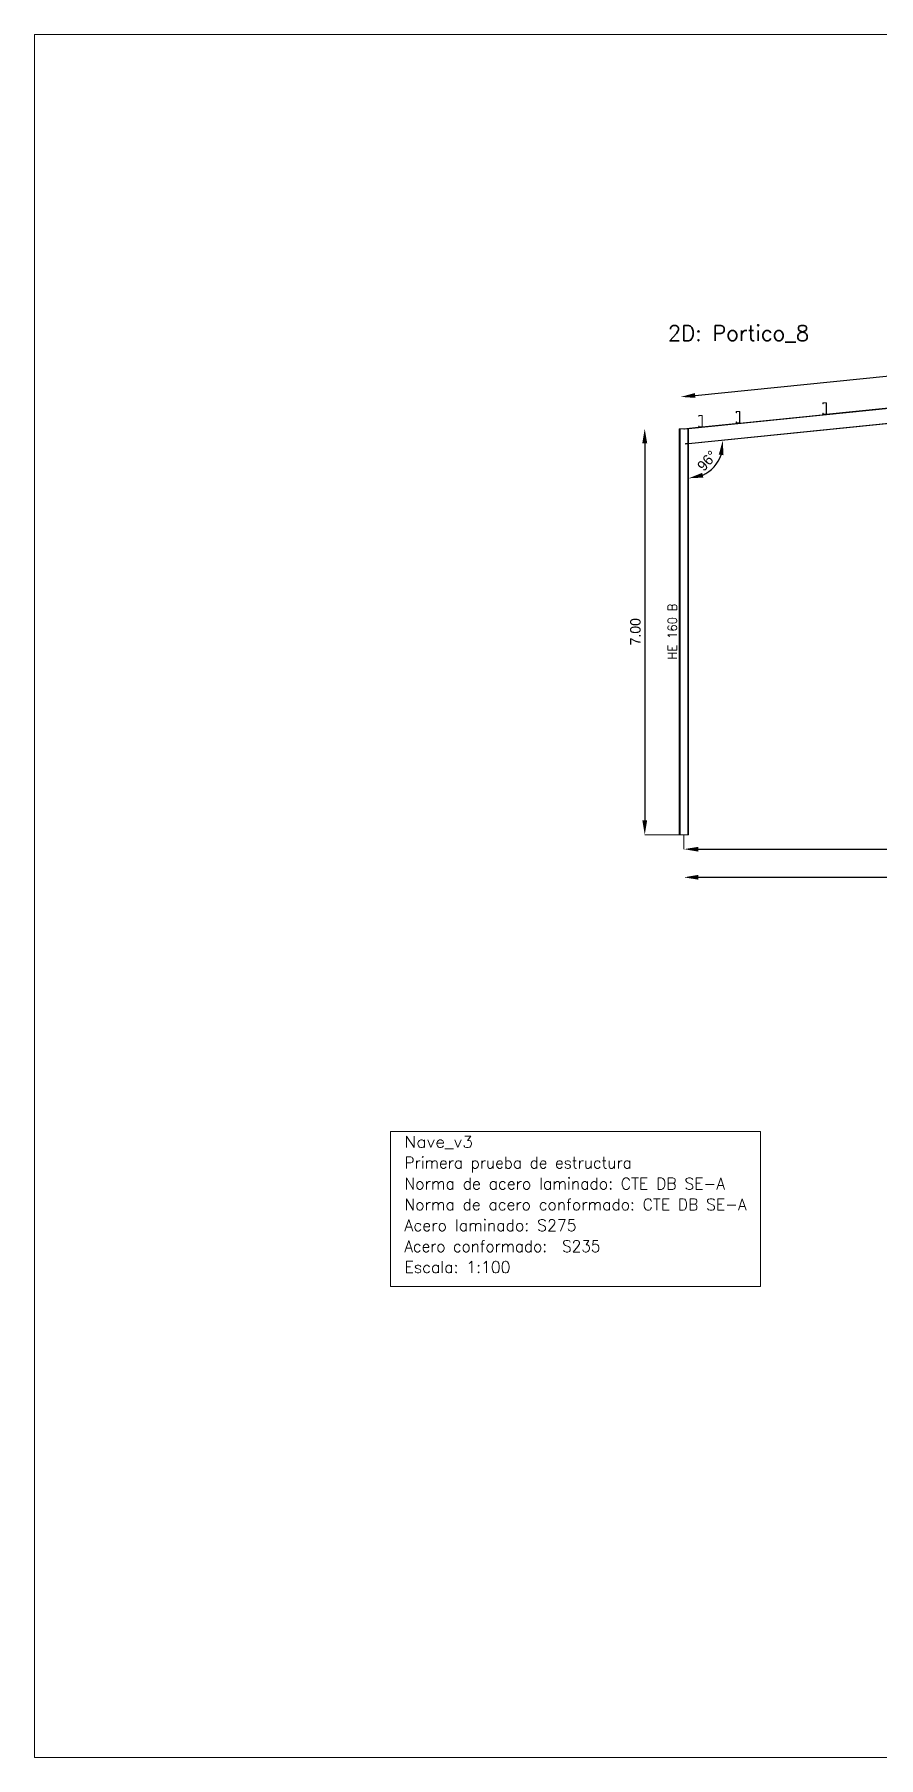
# Model space of a CAD drawing. Header units: millimetres. Extents: x 0 to 149, y -64 to 103.
# Drawn here: x 62.37 to 76.92, y 25.66 to 55.36 of the extents above; entities that cross this region are included whole.
import ezdxf
from ezdxf.enums import TextEntityAlignment as Align

# ---------------------------------------------------------------- set-up
doc = ezdxf.new("R2010")
doc.units = ezdxf.units.MM
for name, color, linetype, lineweight in [('BARRAS_DE_ACERO', 7, 'Continuous', 9), ('COTAS', 13, 'Continuous', 9), ('RECUAD_LIMITES', 2, 'Continuous', 0), ('REFERENCIA_DE_LAS_BARRAS', 2, 'Continuous', 9), ('TABLAS', 1, 'Continuous', 9), ('TITULOS', 9, 'Continuous', 0)]:
    doc.layers.add(name, color=color, linetype=linetype, lineweight=lineweight)
doc.styles.add('CYPETXT', font='romans__.ttf', dxfattribs={"height": 0.2})
doc.styles.add('RomanS', font='')
doc.styles.get('RomanS').set_extended_font_data('Porsche')
doc.dimstyles.new('100-color', dxfattribs={"dimtxt": 0.18, "dimasz": 0.25, "dimexe": 0, "dimexo": 0.5, "dimgap": 0.07, "dimtad": 1, "dimzin": 4, "dimdsep": 46, "dimtxsty": 'RomanS', "dimcen": 0.1, "dimse1": 1, "dimse2": 1, "dimadec": 0, "dimazin": 0, "dimtfac": 1, "dimtix": 1, "dimtmove": 2, "dimatfit": 3, "dimfxl": 1, "dimtvp": 1.058824, "dimtolj": 1, "dimtzin": 1, "dimarcsym": 0})

# ---------------------------------------------------------------- blocks, each defined once
blk = doc.blocks.new('*D406')
at = {"layer": 'COTAS', "color": 0, "lineweight": -2, "transparency": 16777216}
blk.add_line((73.815, 40.837), (93.115, 40.837), dxfattribs=at)
at = {"layer": 'COTAS', "color": 0, "transparency": 16777216}
for points in [[(73.815, 40.879), (73.815, 40.796), (73.565, 40.837)], [(93.115, 40.879), (93.115, 40.796), (93.365, 40.837)]]:
    blk.add_solid(points, dxfattribs=at)
at = {"layer": 'Defpoints', "color": 0, "transparency": 16777216}
for p in [(73.565, 41.57), (93.365, 41.57), (93.365, 40.837)]:
    blk.add_point(p, dxfattribs=at)
at = {"layer": 'COTAS', "color": 0, "transparency": 16777216, "insert": (83.465, 40.997), "char_height": 0.18, "attachment_point": 5, "style": 'RomanS'}
blk.add_mtext('\\A1;19.80', dxfattribs=at)
blk = doc.blocks.new('*D414')
at = {"layer": 'COTAS', "color": 0, "lineweight": -2, "transparency": 16777216}
blk.add_line((73.815, 41.322), (83.215, 41.322), dxfattribs=at)
at = {"layer": 'COTAS', "color": 0, "transparency": 16777216}
for points in [[(73.815, 41.363), (73.815, 41.28), (73.565, 41.322)], [(83.215, 41.363), (83.215, 41.28), (83.465, 41.322)]]:
    blk.add_solid(points, dxfattribs=at)
at = {"layer": 'Defpoints', "color": 0, "transparency": 16777216}
for p in [(73.565, 41.57), (83.465, 41.57), (83.465, 41.322)]:
    blk.add_point(p, dxfattribs=at)
at = {"layer": 'COTAS', "color": 0, "transparency": 16777216, "insert": (78.515, 41.482), "char_height": 0.18, "attachment_point": 5, "style": 'RomanS'}
blk.add_mtext('\\A1;9.90', dxfattribs=at)
blk = doc.blocks.new('*D415')
at = {"layer": 'COTAS', "color": 0, "lineweight": -2, "transparency": 16777216}
blk.add_line((73.758, 49.143), (83.161, 50.092), dxfattribs=at)
at = {"layer": 'COTAS', "color": 0, "transparency": 16777216}
for points in [[(83.157, 50.134), (83.165, 50.051), (83.41, 50.118)], [(73.754, 49.184), (73.763, 49.101), (73.51, 49.118)]]:
    blk.add_solid(points, dxfattribs=at)
at = {"layer": 'Defpoints', "color": 0, "transparency": 16777216}
for p in [(83.41, 50.118), (83.465, 49.57), (73.565, 48.57)]:
    blk.add_point(p, dxfattribs=at)
at = {"layer": 'COTAS', "color": 0, "transparency": 16777216, "insert": (78.444, 49.777), "char_height": 0.18, "attachment_point": 5, "rotation": 5.7679, "style": 'RomanS'}
blk.add_mtext('\\A1;9.95', dxfattribs=at)
blk = doc.blocks.new('*D441')
at = {"layer": 'COTAS', "color": 0, "lineweight": -2, "transparency": 16777216}
blk.add_arc((73.645, 48.307), 0.592, 294.3809, 341.3869, dxfattribs=at)
at = {"layer": 'COTAS', "color": 0, "transparency": 16777216}
for points in [[(74.165, 48.123), (74.247, 48.113), (74.234, 48.367)], [(73.898, 47.727), (73.881, 47.809), (73.645, 47.715)]]:
    blk.add_solid(points, dxfattribs=at)
at = {"layer": 'Defpoints', "color": 0, "transparency": 16777216}
for p in [(83.365, 49.289), (73.645, 48.307), (73.645, 48.307), (73.958, 47.805), (73.645, 41.57)]:
    blk.add_point(p, dxfattribs=at)
at = {"layer": 'COTAS', "color": 0, "transparency": 16777216, "insert": (73.965, 48.017), "char_height": 0.18, "attachment_point": 5, "rotation": 47.8839, "style": 'RomanS'}
blk.add_mtext('\\A1;96°', dxfattribs=at)
blk = doc.blocks.new('*D442')
at = {"layer": 'COTAS', "color": 0, "lineweight": -2, "transparency": 16777216}
blk.add_line((72.889, 48.32), (72.889, 41.82), dxfattribs=at)
at = {"layer": 'COTAS', "color": 0, "transparency": 16777216}
for points in [[(72.847, 48.32), (72.931, 48.32), (72.889, 48.57)], [(72.847, 41.82), (72.931, 41.82), (72.889, 41.57)]]:
    blk.add_solid(points, dxfattribs=at)
at = {"layer": 'Defpoints', "color": 0, "transparency": 16777216}
for p in [(73.565, 48.57), (72.889, 41.57), (73.565, 41.57)]:
    blk.add_point(p, dxfattribs=at)
at = {"layer": 'COTAS', "color": 0, "transparency": 16777216, "insert": (72.729, 45.07), "char_height": 0.18, "attachment_point": 5, "rotation": 90, "style": 'RomanS'}
blk.add_mtext('\\A1;7.00', dxfattribs=at)

msp = doc.modelspace()

# ---------------------------------------------------------------- linework, layer by layer
at = {"layer": 'BARRAS_DE_ACERO'}
for p, q in [((73.645, 48.317), (83.365, 49.299)), ((78.512, 49.06), (73.645, 48.568)), ((75.96, 49.014), (75.961, 49.015)), ((75.962, 49.016), (75.961, 49.015)), ((75.964, 49.017), (75.962, 49.016)), ((75.963, 49.014), (75.962, 49.014)), ((75.962, 49.013), (75.962, 49.014)), ((75.963, 49.013), (75.962, 49.013)), ((75.962, 49.012), (75.962, 49.013)), ((75.962, 49.013), (75.962, 49.012)), ((75.962, 48.997), (75.962, 49.012)), ((75.962, 49.012), (75.962, 48.997)), ((75.963, 49.013), (75.964, 49.014)), ((76.015, 49.017), (75.964, 49.017)), ((75.965, 49.014), (75.964, 49.014)), ((75.965, 49.014), (76.015, 49.014)), ((76.015, 49.017), (76.017, 49.016)), ((76.016, 49.014), (76.015, 49.015)), ((76.015, 49.014), (76.016, 49.014)), ((76.016, 49.014), (76.016, 49.013)), ((76.016, 49.013), (76.017, 49.013)), ((76.017, 49.013), (76.018, 49.012)), ((76.017, 49.013), (76.017, 49.012)), ((76.017, 48.822), (76.017, 49.012)), ((76.018, 48.821), (76.018, 49.012)), ((76.019, 49.014), (76.02, 49.012)), ((76.02, 49.012), (76.02, 48.822)), ((76.02, 49.012), (76.02, 49.012)), ((76.02, 49.012), (76.02, 49.012)), ((76.02, 49.012), (76.02, 48.821)), ((73.82, 48.798), (73.821, 48.799)), ((73.82, 48.796), (73.82, 48.798)), ((73.82, 48.796), (73.82, 48.78)), ((73.822, 48.78), (73.82, 48.78)), ((73.821, 48.799), (73.823, 48.8)), ((73.823, 48.798), (73.822, 48.797)), ((73.822, 48.797), (73.822, 48.796)), ((73.822, 48.78), (73.822, 48.796)), ((73.823, 48.8), (73.825, 48.8)), ((73.823, 48.798), (73.824, 48.798)), ((73.824, 48.798), (73.825, 48.798)), ((73.825, 48.8), (73.876, 48.8)), ((73.825, 48.798), (73.876, 48.798)), ((73.876, 48.8), (73.877, 48.8)), ((73.877, 48.798), (73.876, 48.798)), ((73.877, 48.8), (73.879, 48.799)), ((73.877, 48.798), (73.877, 48.798)), ((73.878, 48.797), (73.877, 48.798)), ((73.879, 48.799), (73.88, 48.798)), ((73.88, 48.798), (73.88, 48.796)), ((73.88, 48.605), (73.88, 48.796)), ((74.467, 48.863), (74.467, 48.861)), ((74.467, 48.846), (74.467, 48.861)), ((74.467, 48.846), (74.469, 48.846)), ((74.469, 48.862), (74.47, 48.863)), ((74.469, 48.861), (74.469, 48.862)), ((74.469, 48.846), (74.469, 48.861)), ((74.47, 48.863), (74.471, 48.864)), ((74.471, 48.864), (74.472, 48.864)), ((74.472, 48.864), (74.523, 48.864)), ((74.524, 48.865), (74.523, 48.866)), ((74.523, 48.864), (74.524, 48.864)), ((74.524, 48.865), (74.526, 48.865)), ((74.524, 48.863), (74.524, 48.864)), ((74.525, 48.861), (74.525, 48.67)), ((74.526, 48.865), (74.527, 48.863)), ((74.527, 48.863), (74.527, 48.861)), ((75.962, 48.997), (75.96, 48.997)), ((75.96, 48.819), (75.96, 48.821)), ((75.96, 48.819), (75.961, 48.818)), ((75.961, 48.818), (75.962, 48.817)), ((75.962, 48.997), (75.962, 48.997)), ((75.962, 48.837), (75.962, 48.821)), ((75.962, 48.837), (75.962, 48.822)), ((75.962, 48.837), (75.962, 48.837)), ((75.962, 48.821), (75.962, 48.822)), ((75.962, 48.821), (75.962, 48.82)), ((75.963, 48.82), (75.962, 48.821)), ((75.962, 48.819), (75.962, 48.82)), ((75.963, 48.819), (75.962, 48.819)), ((75.962, 48.817), (75.964, 48.817)), ((75.964, 48.819), (75.963, 48.82)), ((75.963, 48.819), (75.964, 48.819)), ((75.965, 48.819), (75.964, 48.819)), ((75.964, 48.817), (76.003, 48.817)), ((76.003, 48.817), (76.015, 48.817)), ((76.017, 48.821), (76.016, 48.82)), ((76.016, 48.819), (76.016, 48.82)), ((76.016, 48.819), (76.017, 48.819)), ((76.017, 48.821), (76.017, 48.822)), ((76.017, 48.82), (76.018, 48.821)), ((76.017, 48.819), (76.017, 48.82)), ((76.02, 48.821), (76.02, 48.822)), ((73.498, 48.57), (73.485, 48.57)), ((73.485, 41.57), (73.485, 48.57)), ((73.498, 41.57), (73.498, 48.57)), ((73.498, 48.57), (73.632, 48.57)), ((73.533, 48.57), (73.565, 48.57)), ((73.565, 48.57), (73.863, 48.6)), ((73.565, 48.57), (73.565, 48.56)), ((73.568, 48.56), (73.565, 48.56)), ((73.568, 48.56), (73.575, 48.561)), ((73.62, 48.566), (73.575, 48.561)), ((73.632, 48.316), (73.632, 48.567)), ((73.645, 48.568), (73.645, 48.568)), ((73.645, 48.317), (73.645, 48.568)), ((73.822, 48.62), (73.82, 48.62)), ((73.82, 48.605), (73.82, 48.62)), ((73.82, 48.605), (73.82, 48.603)), ((73.821, 48.602), (73.82, 48.603)), ((73.821, 48.602), (73.823, 48.601)), ((73.822, 48.605), (73.822, 48.62)), ((73.822, 48.605), (73.822, 48.604)), ((73.822, 48.604), (73.823, 48.603)), ((73.823, 48.603), (73.824, 48.603)), ((73.825, 48.6), (73.823, 48.601)), ((73.824, 48.603), (73.825, 48.602)), ((73.876, 48.602), (73.825, 48.602)), ((73.825, 48.6), (73.863, 48.6)), ((73.876, 48.6), (73.863, 48.6)), ((73.876, 48.602), (73.877, 48.603)), ((73.877, 48.601), (73.876, 48.6)), ((73.879, 48.602), (74.511, 48.666)), ((73.88, 48.603), (73.879, 48.602)), ((73.88, 48.603), (73.88, 48.605)), ((74.467, 48.67), (74.467, 48.669)), ((74.467, 48.669), (74.468, 48.667)), ((74.468, 48.667), (74.47, 48.666)), ((74.469, 48.686), (74.469, 48.67)), ((74.469, 48.67), (74.469, 48.669)), ((74.469, 48.669), (74.47, 48.669)), ((74.47, 48.669), (74.471, 48.668)), ((74.47, 48.666), (74.472, 48.666)), ((74.471, 48.668), (74.472, 48.668)), ((74.472, 48.668), (74.523, 48.668)), ((74.472, 48.666), (74.511, 48.666)), ((74.511, 48.666), (74.523, 48.666)), ((74.524, 48.668), (74.523, 48.668)), ((74.523, 48.666), (74.524, 48.666)), ((74.526, 48.667), (74.524, 48.666)), ((74.525, 48.67), (74.525, 48.669)), ((74.526, 48.667), (74.527, 48.669)), ((73.632, 48.316), (73.591, 48.312)), ((73.591, 48.312), (73.592, 48.302)), ((73.632, 48.306), (73.592, 48.302)), ((73.632, 48.306), (73.632, 48.316)), ((73.632, 48.306), (73.632, 48.304)), ((73.632, 41.57), (73.632, 48.304)), ((73.645, 48.307), (73.645, 48.317)), ((73.645, 41.57), (73.645, 48.307)), ((73.498, 41.57), (73.485, 41.57)), ((73.632, 41.57), (73.498, 41.57)), ((73.645, 41.57), (73.632, 41.57))]:
    msp.add_line(p, q, dxfattribs=at)
for points in [[(73.645, 48.307), (83.365, 49.289), (83.365, 49.299)], [(75.96, 48.997), (75.96, 49.012), (75.96, 49.014)], [(76.015, 49.015), (75.964, 49.015), (75.963, 49.014)], [(76.017, 49.013), (76.017, 49.014), (76.016, 49.014)], [(76.019, 49.014), (76.018, 49.015), (76.017, 49.016)], [(73.878, 48.605), (73.878, 48.796), (73.878, 48.797)], [(74.47, 48.865), (74.468, 48.865), (74.467, 48.863)], [(74.523, 48.866), (74.472, 48.866), (74.47, 48.865)], [(74.524, 48.863), (74.525, 48.862), (74.525, 48.861)], [(76.003, 48.817), (74.526, 48.667), (74.526, 48.667)], [(74.527, 48.669), (74.527, 48.67), (74.527, 48.861)], [(75.962, 48.837), (75.96, 48.837), (75.96, 48.821)], [(75.964, 48.819), (76.015, 48.819), (76.016, 48.819)], [(75.965, 48.819), (76.015, 48.819), (76.016, 48.819)], [(76.015, 48.817), (76.017, 48.817), (76.018, 48.818), (76.018, 48.818)], [(77.507, 48.967), (77.495, 48.967), (76.018, 48.818)], [(76.02, 48.821), (76.02, 48.821), (76.019, 48.819), (76.018, 48.818)], [(73.528, 48.57), (73.524, 48.57), (73.51, 48.57)], [(73.62, 48.566), (73.632, 48.567), (73.632, 48.57)], [(73.632, 48.57), (73.645, 48.57), (73.645, 48.568)], [(73.877, 48.603), (73.877, 48.603), (73.878, 48.604), (73.878, 48.605)], [(73.877, 48.601), (73.879, 48.602), (73.879, 48.602)], [(74.469, 48.686), (74.467, 48.686), (74.467, 48.67)], [(74.525, 48.669), (74.524, 48.669), (74.524, 48.668)]]:
    msp.add_lwpolyline(points, dxfattribs=at)
at = {"layer": 'COTAS'}
for q in [(72.889, 41.57), (73.565, 41.322)]:
    msp.add_line((73.565, 41.57), q, dxfattribs=at)
at = {"layer": 'RECUAD_LIMITES'}
msp.add_lwpolyline([(62.37, 25.665), (104.37, 25.665), (104.37, 55.365), (62.37, 55.365), (62.37, 25.665)], close=True, dxfattribs=at)
at = {"layer": 'TABLAS'}
msp.add_lwpolyline([(68.508, 33.783), (74.886, 33.783), (74.886, 36.453), (68.508, 36.453), (68.508, 33.783)], close=True, dxfattribs=at)

# ---------------------------------------------------------------- texts
at = {"layer": 'REFERENCIA_DE_LAS_BARRAS', "style": 'CYPETXT', "width": 0.776302}
msp.add_text('HE 160 B', height=0.1533, rotation=90, dxfattribs=at).set_placement((73.441, 44.587), (73.441, 45.554), align=Align.FIT)
at = {"layer": 'TABLAS', "style": 'CYPETXT'}
for s, width, p, p2 in [('Nave_v3', 0.901739, (68.748, 36.178), (69.93, 36.178)), ('Primera prueba de estructura', 0.829206, (68.748, 35.818), (72.666, 35.818)), ('Norma de acero laminado: CTE DB SE-A', 0.827221, (68.748, 35.458), (74.274, 35.458)), ('Norma de acero conformado: CTE DB SE-A', 0.828138, (68.748, 35.098), (74.646, 35.098)), ('Acero laminado: S275', 0.855931, (68.748, 34.738), (71.715, 34.738)), ('Acero conformado:  S235 ', 0.813274, (68.748, 34.378), (72.255, 34.378)), ('Escala: 1:100', 0.854937, (68.748, 34.018), (70.575, 34.018))]:
    msp.add_text(s, height=0.2, dxfattribs=dict(at, width=width)).set_placement(p, p2, align=Align.FIT)
at = {"layer": 'TITULOS', "style": 'CYPETXT', "width": 0.831586}
msp.add_text('2D: Portico_8', height=0.26667, dxfattribs=at).set_placement((73.29, 50.084), (75.722, 50.084), align=Align.FIT)

# ---------------------------------------------------------------- dimensions: what is measured, and where the dimension line sits
at = {"layer": 'COTAS'}
dim = msp.add_aligned_dim(p1=(73.565, 48.57), p2=(83.465, 49.57), distance=0.55, dimstyle='100-color', dxfattribs=at)
dim.commit()
dim.dimension.update_dxf_attribs({"geometry": '*D415', "text_midpoint": (78.444, 49.777)})
dim = msp.add_angular_dim_2l(base=(73.958, 47.805), line1=((73.645, 41.57), (73.645, 48.307)), line2=((73.645, 48.307), (83.365, 49.289)), dimstyle='100-color', dxfattribs=at)
dim.commit()
dim.dimension.update_dxf_attribs({"geometry": '*D441', "text_midpoint": (73.965, 48.017)})
dim = msp.add_linear_dim(base=(72.889, 41.57), p1=(73.565, 48.57), p2=(73.565, 41.57), angle=90, dimstyle='100-color', dxfattribs=at)
dim.commit()
dim.dimension.update_dxf_attribs({"geometry": '*D442', "text_midpoint": (72.729, 45.07)})
for base, p2, picture, middle in [((83.465, 41.322), (83.465, 41.57), '*D414', (78.515, 41.482)), ((93.365, 40.837), (93.365, 41.57), '*D406', (83.465, 40.997))]:
    dim = msp.add_linear_dim(base=base, p1=(73.565, 41.57), p2=p2, dimstyle='100-color', dxfattribs=at)
    dim.commit()
    dim.dimension.update_dxf_attribs({"geometry": picture, "text_midpoint": middle})

doc.saveas('drawing.dxf')
